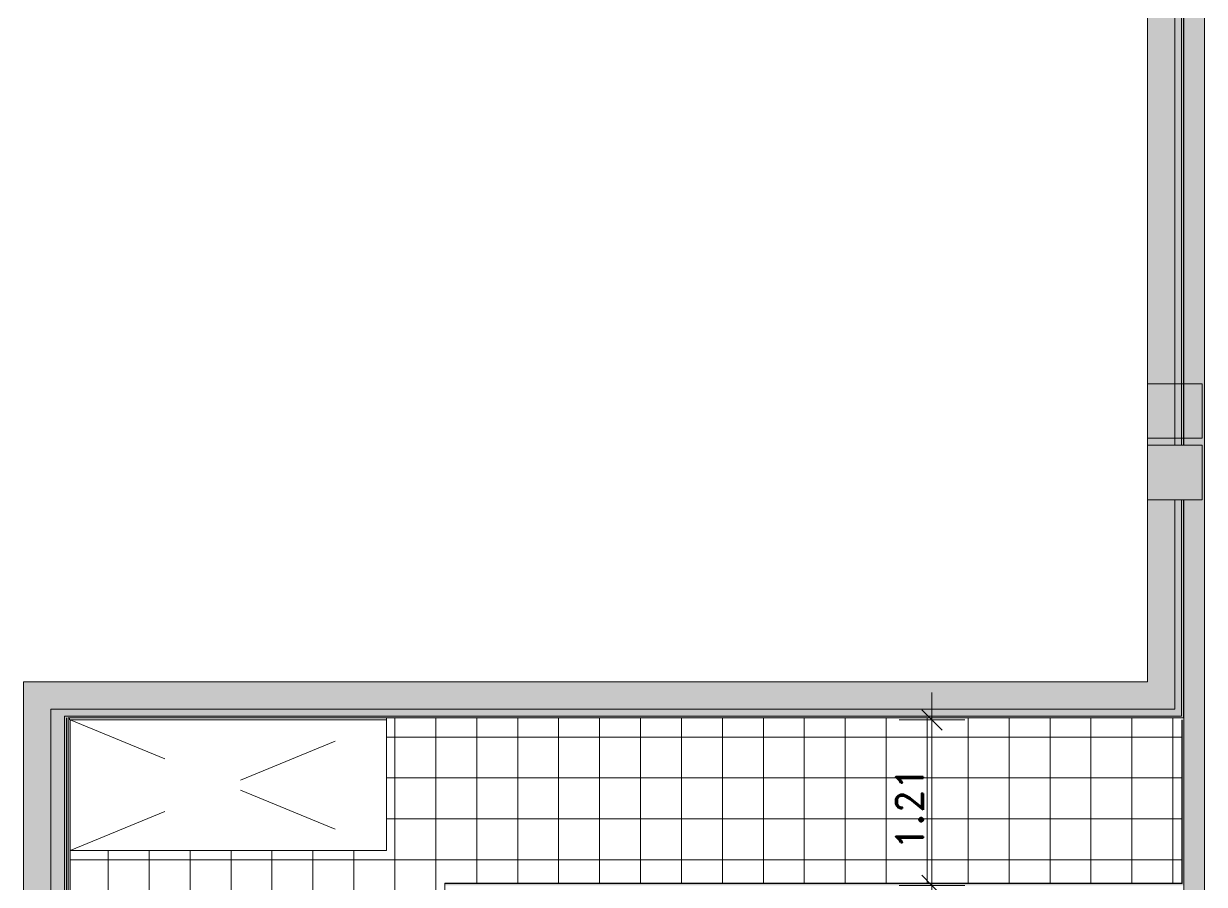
# Model space of a CAD drawing. Header units: metres. Extents: x -227.9 to -140, y 37.9 to 92.1.
# Drawn here: x -227.72 to -219.07, y 61.02 to 67.33 of the extents above; entities that cross this region are included whole.
import ezdxf

# ---------------------------------------------------------------- set-up
doc = ezdxf.new("R2010")
doc.units = ezdxf.units.M
doc.linetypes.add('JIS_02_0.7', pattern=[1.35, 0.75, -0.6])
for name, color, linetype, lineweight in [('A-ANNO-DIMS', 7, 'Continuous', 9), ('A-ANNO-DIMS-100', 7, 'Continuous', 9), ('A-DETL-THIN', 7, 'Continuous', 5), ('A-FLOR', 7, 'Continuous', 5), ('A-FLOR-PATT', 7, 'Continuous', 5), ('A-WALL', 7, 'Continuous', 5), ('A-WALL-PATT', 7, 'Continuous', 13), ('I-WALL', 7, 'Continuous', 5), ('S-COLS', 7, 'Continuous', 5)]:
    doc.layers.add(name, color=color, linetype=linetype, lineweight=lineweight)
doc.layers.add('A-DETL', color=94, linetype='Continuous', lineweight=5, true_color=0x00a600)
doc.styles.add('RomanD_B', font='', dxfattribs={"height": 0.2})
doc.styles.get('RomanD_B').set_extended_font_data('RomanD', bold=True)
doc.dimstyles.new('LAG-Romans_0_2', dxfattribs={"dimscale": 0.3048, "dimtxt": 0.200715, "dimasz": 0.492126, "dimexe": 0.787402, "dimexo": 0.0625, "dimgap": 0, "dimtad": 1, "dimrnd": 0.01, "dimzin": 0, "dimdsep": 46, "dimtxsty": 'RomanD_B', "dimblk1": 'OBLIQUE', "dimblk2": 'OBLIQUE', "dimsah": 1, "dimcen": 0.09, "dimdle": 0.656168, "dimazin": 0, "dimtfac": 1, "dimtdec": 4, "dimtix": 1, "dimtmove": 0, "dimatfit": 3, "dimfxl": 0.787402, "dimfxlon": 1, "dimtvp": 1, "dimtolj": 1, "dimtzin": 0, "dimarcsym": 2})

# ---------------------------------------------------------------- blocks, each defined once
blk = doc.blocks.new('DIMBLOCK42-MUC-LAG-PRO-PLA-ARC-TZN-N02-AG02Ec-Cote')
at = {"layer": 'A-ANNO-DIMS-100', "transparency": 16777216}
for p, q in [((-221.0647, 60.8135), (-221.0647, 62.4255)), ((-221.3047, 62.2255), (-220.8247, 62.2255)), ((-221.0647, 62.2255), (-221.3047, 62.2255)), ((-221.3047, 61.0135), (-220.8247, 61.0135)), ((-221.0647, 61.0135), (-221.3047, 61.0135))]:
    blk.add_line(p, q, dxfattribs=at)
at = {"layer": 'A-ANNO-DIMS-100', "lineweight": 25, "transparency": 16777216}
for p, q in [((-221.0647, 62.2255), (-221.1397, 62.3005)), ((-221.0647, 62.2255), (-220.9897, 62.1505)), ((-221.0647, 61.0135), (-221.1397, 61.0885)), ((-221.0647, 61.0135), (-220.9897, 60.9385))]:
    blk.add_line(p, q, dxfattribs=at)
at = {"layer": 'A-ANNO-DIMS-100', "color": 0, "transparency": 16777216, "insert": (-221.3303, 61.276), "char_height": 0.2, "width": 0.824475, "attachment_point": 1, "rotation": 90, "line_spacing_factor": 1.146391, "style": 'RomanD_B'}
blk.add_mtext('1.21', dxfattribs=at)
blk = doc.blocks.new('_Oblique')
at = {"color": 0, "linetype": 'ByBlock', "lineweight": -2}
blk.add_line((-0.5, -0.5), (0.5, 0.5), dxfattribs=at)
blk = doc.blocks.new('Poteau béton - Rectangulaire - 40x40-2602494-MUC-LAG-PRO-PLA-ARC-TZN-N02-AG02Ec-Cote')
at = {"layer": 'S-COLS', "lineweight": 9, "true_color": 0x808080}
blk.add_hatch(color=8, dxfattribs=at).paths.add_polyline_path([(0.2, 0.2), (-0.2, 0.2), (-0.2, -0.2), (0.2, -0.2)])
at = {"layer": 'S-COLS', "lineweight": 9}
for p, q in [((-0.2, 0.2), (0.2, 0.2)), ((-0.2, -0.2), (-0.2, 0.2)), ((0.2, 0.2), (0.2, -0.2)), ((0.2, -0.2), (-0.2, -0.2))]:
    blk.add_line(p, q, dxfattribs=at)

msp = doc.modelspace()

# ---------------------------------------------------------------- hatches: boundary and pattern name
at = {"layer": 'A-FLOR-PATT', "true_color": 0xc0c0c0}
h = msp.add_hatch(dxfattribs=at)
h.set_pattern_fill('FP_2', color=9, style=0, pattern_type=2)
h.set_pattern_definition([(0, (0, 0), (0, 0.3), []), (90, (0, 0), (-0.3, 0), [])])
h.paths.add_polyline_path([(-226.2891, 52.2635), (-226.2891, 52.2735), (-226.2691, 52.2735), (-226.268, 52.2785), (-225.8368, 52.2785), (-225.8358, 54.7775), (-225.8218, 54.7775), (-225.8218, 54.7635), (-224.5191, 54.7635), (-224.5191, 58.1688), (-226.422, 58.1688), (-226.422, 59.1679), (-224.6341, 59.1679), (-224.6331, 61.0285), (-219.2341, 61.0285), (-219.2331, 62.2265), (-219.2191, 62.2265), (-219.2191, 62.2405), (-225.0603, 62.2405), (-225.0603, 61.2687), (-227.3781, 61.2687), (-227.3781, 52.2785), (-227.2691, 52.2775), (-227.2691, 52.2735), (-227.2491, 52.2735), (-227.2491, 52.2635), (-227.2291, 52.2635), (-227.2291, 53.0985), (-227.2641, 53.0985), (-227.2641, 52.9985), (-227.2841, 52.9985), (-227.2841, 53.1185), (-227.2291, 53.1185), (-227.2291, 53.1835), (-227.1891, 53.1835), (-227.1891, 53.1185), (-227.1341, 53.1185), (-227.1341, 52.9985), (-227.1541, 52.9985), (-227.1541, 53.0985), (-227.1891, 53.0985), (-227.1891, 52.2635), (-226.3091, 52.2635)])
h.paths.add_polyline_path([(-227.2291, 53.2033), (-227.3051, 53.2033), (-227.3051, 57.3356), (-226.5051, 57.3356), (-226.5051, 53.2033), (-227.1891, 53.2033)])
h.paths.add_polyline_path([(-224.9191, 56.3356), (-224.9191, 57.3376), (-224.6191, 57.3376), (-224.6191, 56.3356)])
h.paths.add_polyline_path([(-226.2831, 57.5735), (-226.7841, 57.5745), (-226.7831, 58.1035), (-226.2541, 58.1025), (-226.2551, 57.5735), (-226.2691, 57.5735)])
at = {"layer": 'A-WALL', "true_color": 0xaaaaaa}
h = msp.add_hatch(color=253, dxfattribs=at)
h.paths.add_polyline_path([(-219.4859, 62.5035), (-219.2859, 62.5035), (-219.2859, 63.8389), (-219.4859, 63.8389), (-219.4859, 62.7849)])
h.paths.add_polyline_path([(-219.2859, 64.2389), (-219.2859, 89.7404), (-219.4859, 89.7404), (-219.4859, 64.2389)])
h = msp.add_hatch(color=253, dxfattribs=at)
h.paths.add_polyline_path([(-219.2359, 62.3035), (-219.2359, 63.8389), (-219.2859, 63.8389), (-219.2859, 62.3035)])
h.paths.add_polyline_path([(-219.2391, 64.2389), (-219.2359, 64.2389), (-219.2359, 89.7404), (-219.2859, 89.7404), (-219.2859, 64.2389)])
h = msp.add_hatch(color=253, dxfattribs=at)
h.paths.add_polyline_path([(-219.2359, 62.2535), (-219.2229, 62.2535), (-219.2229, 63.8389), (-219.2359, 63.8389), (-219.2359, 62.3035)])
h.paths.add_polyline_path([(-219.2359, 64.2389), (-219.2229, 64.2389), (-219.2229, 89.7404), (-219.2359, 89.7404), (-219.2359, 71.3579)])
for points in [[(-220.2544, 62.3035), (-219.2859, 62.3035), (-219.2859, 62.5035), (-227.7191, 62.5035), (-227.7191, 62.3035), (-221.899, 62.3035)], [(-227.5191, 40.3675), (-227.5191, 62.3035), (-227.7191, 62.3035), (-227.7191, 40.3675)], [(-220.2544, 62.2535), (-219.2359, 62.2535), (-219.2359, 62.3035), (-227.5191, 62.3035), (-227.5191, 62.2535), (-221.899, 62.2535)], [(-219.2229, 62.2405), (-219.2229, 62.2535), (-227.4191, 62.2535), (-227.4191, 62.2405), (-220.2544, 62.2405)]]:
    msp.add_hatch(color=253, dxfattribs=at).paths.add_polyline_path(points)
h = msp.add_hatch(color=253, dxfattribs=at)
h.paths.add_polyline_path([(-227.4191, 40.3675), (-227.4191, 50.0135), (-227.5191, 50.0135), (-227.5191, 40.3675)])
h.paths.add_polyline_path([(-227.5191, 50.1135), (-227.4191, 50.1135), (-227.4191, 52.1135), (-227.5191, 52.1135), (-227.5191, 52.0687)])
h.paths.add_polyline_path([(-227.4191, 52.2635), (-227.4191, 62.2535), (-227.5191, 62.2535), (-227.5191, 52.2635)])
h = msp.add_hatch(color=253, dxfattribs=at)
h.paths.add_polyline_path([(-227.4061, 40.3675), (-227.4061, 49.9635), (-227.4191, 49.9635), (-227.4191, 40.3675)])
h.paths.add_polyline_path([(-227.4191, 50.1135), (-227.4061, 50.1135), (-227.4061, 52.1135), (-227.4191, 52.1135), (-227.4191, 52.0687)])
h.paths.add_polyline_path([(-227.4191, 52.2635), (-227.4061, 52.2635), (-227.4061, 62.2405), (-227.4191, 62.2405), (-227.4191, 52.3366)])
h = msp.add_hatch(color=253, dxfattribs=at)
h.paths.add_polyline_path([(-227.3931, 40.3675), (-227.3931, 49.9505), (-227.4061, 49.9505), (-227.4061, 40.3675)])
h.paths.add_polyline_path([(-227.3931, 50.1135), (-227.3931, 52.1135), (-227.4061, 52.1135), (-227.4061, 50.1135)])
h.paths.add_polyline_path([(-227.4061, 52.2635), (-227.3931, 52.2635), (-227.3931, 62.2405), (-227.4061, 62.2405), (-227.4061, 52.3366)])
at = {"layer": 'A-WALL-PATT', "lineweight": 5, "true_color": 0xaaaaaa}
for points in [[(-227.3791, 52.2635), (-227.3791, 62.2265), (-227.3931, 62.2255), (-227.3931, 52.2635)], [(-219.2331, 61.0275), (-219.2191, 61.0285), (-219.2191, 62.2265), (-219.2331, 62.2255), (-219.2331, 61.0285)], [(-220.2544, 61.0135), (-219.2191, 61.0135), (-219.2191, 61.0275), (-224.6331, 61.0275), (-224.6331, 61.0135), (-221.899, 61.0135)]]:
    msp.add_hatch(color=253, dxfattribs=at).paths.add_polyline_path(points)
at = {"layer": 'I-WALL', "true_color": 0xaaaaaa}
msp.add_hatch(color=253, dxfattribs=at).paths.add_polyline_path([(-219.0691, 52.2635), (-219.0691, 71.664), (-219.2191, 71.664), (-219.2191, 64.2389), (-219.0859, 64.2389), (-219.0859, 63.8389), (-219.2191, 63.8389), (-219.2191, 52.2635)])
at = {"layer": 'S-COLS', "true_color": 0x808080}
msp.add_hatch(color=8, dxfattribs=at).paths.add_polyline_path([(-219.0859, 64.2889), (-219.0859, 64.6889), (-219.4859, 64.6889), (-219.4859, 64.2889)])

# ---------------------------------------------------------------- linework, layer by layer
at = {"layer": 'A-DETL', "color": 7, "linetype": 'JIS_02_0.7'}
for p, q in [((-227.3781, 61.2687), (-225.0603, 62.2255)), ((-227.3781, 62.2255), (-225.0603, 61.2687))]:
    msp.add_line(p, q, dxfattribs=at)
at = {"layer": 'A-DETL-THIN'}
for p, q in [((-227.3781, 62.2255), (-225.0603, 62.2255)), ((-227.3781, 61.2687), (-227.3781, 62.2255)), ((-225.0603, 62.2255), (-225.0603, 61.2687)), ((-225.0603, 61.2687), (-227.3781, 61.2687))]:
    msp.add_line(p, q, dxfattribs=at)
at = {"layer": 'A-FLOR', "lineweight": 9}
for p, q in [((-227.3822, 62.2397), (-225.0603, 62.2397)), ((-227.3822, 62.2263), (-227.3822, 62.2397))]:
    msp.add_line(p, q, dxfattribs=at)
at = {"layer": 'A-FLOR'}
for p, q in [((-225.0603, 62.2405), (-225.0603, 61.2687)), ((-219.2191, 62.2405), (-219.2229, 62.2405)), ((-225.0603, 61.2687), (-227.3781, 61.2687))]:
    msp.add_line(p, q, dxfattribs=at)
at = {"layer": 'A-WALL', "lineweight": 13}
for p, q in [((-219.4859, 89.7404), (-219.4859, 64.2389)), ((-219.2229, 64.2389), (-219.2229, 89.7404)), ((-219.4859, 63.8389), (-219.4859, 62.5035)), ((-219.2229, 62.2405), (-219.2229, 63.8389)), ((-219.4859, 62.5035), (-227.7191, 62.5035)), ((-227.7191, 62.5035), (-227.7191, 40.3675)), ((-227.3931, 62.2405), (-219.2229, 62.2405)), ((-227.3931, 62.2255), (-227.3931, 62.2405))]:
    msp.add_line(p, q, dxfattribs=at)
at = {"layer": 'A-WALL'}
for p, q in [((-219.2859, 89.7404), (-219.2859, 64.2389)), ((-219.2359, 89.7404), (-219.2359, 64.2389)), ((-219.2859, 63.8389), (-219.2859, 62.3035)), ((-219.2359, 63.8389), (-219.2359, 62.2535)), ((-219.2859, 62.3035), (-227.5191, 62.3035)), ((-227.5191, 62.3035), (-227.5191, 52.2635)), ((-219.2359, 62.2535), (-227.4191, 62.2535)), ((-227.4191, 62.2535), (-227.4191, 52.2635)), ((-227.4061, 62.2405), (-227.4061, 52.2635)), ((-227.3791, 52.2775), (-227.3791, 62.2265)), ((-219.2331, 62.2265), (-219.2331, 61.0275)), ((-219.2331, 61.0275), (-224.6341, 61.0275)), ((-224.6331, 61.0285), (-224.6331, 58.9485))]:
    msp.add_line(p, q, dxfattribs=at)
at = {"layer": 'I-WALL', "lineweight": 13}
for p, q in [((-219.2191, 71.664), (-219.2191, 64.2389)), ((-219.0691, 59.3146), (-219.0691, 71.664)), ((-219.2191, 63.8389), (-219.2191, 52.2635)), ((-227.3931, 62.2255), (-227.3931, 52.2635)), ((-227.3781, 52.2785), (-227.3781, 62.2255)), ((-219.2341, 62.2255), (-219.2341, 61.0285)), ((-219.2341, 61.0285), (-224.6341, 61.0285)), ((-224.6341, 61.0285), (-224.6341, 58.9485))]:
    msp.add_line(p, q, dxfattribs=at)
at = {"layer": 'S-COLS', "lineweight": 9}
for p, q in [((-219.0859, 64.6889), (-219.4859, 64.6889)), ((-219.4859, 64.6889), (-219.4859, 64.2889)), ((-219.0859, 64.2889), (-219.0859, 64.6889)), ((-219.4859, 64.2889), (-219.0859, 64.2889))]:
    msp.add_line(p, q, dxfattribs=at)

# ---------------------------------------------------------------- block references
at = {"layer": 'S-COLS', "lineweight": 9, "rotation": 269.999999999999}
msp.add_blockref('Poteau béton - Rectangulaire - 40x40-2602494-MUC-LAG-PRO-PLA-ARC-TZN-N02-AG02Ec-Cote', (-219.2859, 64.0389), dxfattribs=at)

# ---------------------------------------------------------------- dimensions: what is measured, and where the dimension line sits
at = {"layer": 'A-ANNO-DIMS'}
dim = msp.add_linear_dim(base=(-221.0647, 62.2255), p1=(-221.3047, 61.0135), p2=(-221.3047, 62.2255), angle=90, dimstyle='LAG-Romans_0_2', override={"dimpost": '<>', "dimfxl": 1.21201}, dxfattribs=at)
dim.commit()
dim.dimension.update_dxf_attribs({"geometry": 'DIMBLOCK42-MUC-LAG-PRO-PLA-ARC-TZN-N02-AG02Ec-Cote', "text_midpoint": (-221.1647, 61.6195)})

doc.saveas('drawing.dxf')
